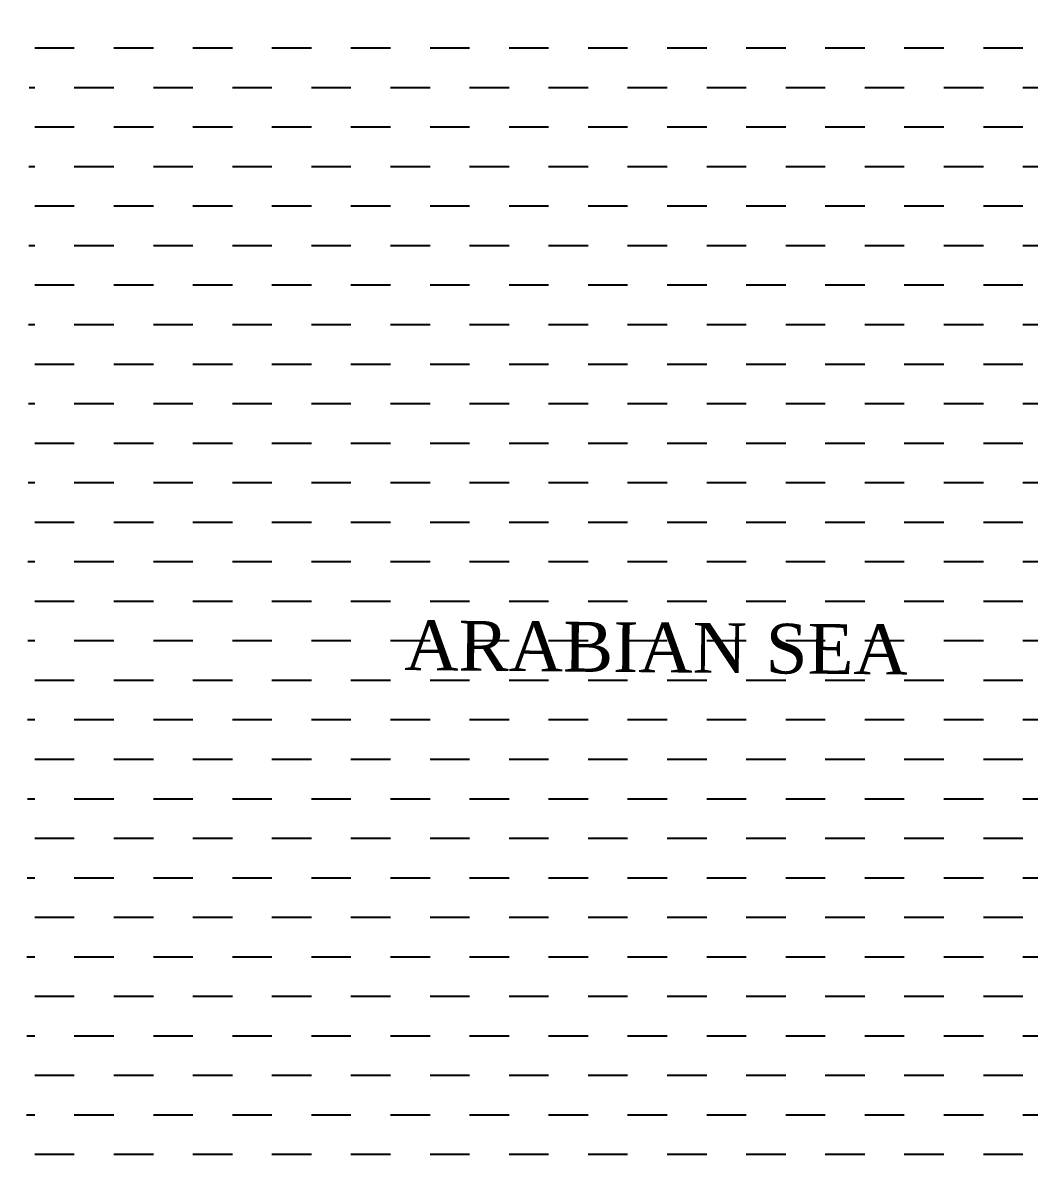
# Model space of a CAD drawing. Header units: metres. Extents: x 283055 to 288721, y 1996634 to 2005194.
# Drawn here: x 283055 to 285481, y 1999617 to 2002405 of the extents above; entities that cross this region are included whole.
import ezdxf

# ---------------------------------------------------------------- set-up
doc = ezdxf.new("R2010")
doc.units = ezdxf.units.M
doc.layers.add('ARABIAN SEA', color=141, linetype='Continuous')
doc.layers.add('ARABIAN SEA TEXT', color=7, linetype='Continuous')
doc.styles.add('PDF Arial', font='arial.ttf')

# ---------------------------------------------------------------- blocks, each defined once
blk = doc.blocks.new('4')
at = {"layer": 'ARABIAN SEA'}
h = blk.add_hatch(dxfattribs=at)
h.set_pattern_fill('DASH', color=256, scale=30)
h.paths.add_polyline_path([(286549.2, 2001990.7), (286497.6, 2002035.1), (286406.2, 2002083.9), (286330.7, 2002132.6), (286287, 2002164.9), (286171.7, 2002233.9), (286052.9, 2002350.9), (286033, 2002367), (286021.1, 2002375.1), (285945.6, 2002423.8), (285862, 2002456.5), (285858.5, 2002512.5), (285835, 2002568.7), (285815.4, 2002616.8), (285807.9, 2002668.8), (285781.2, 2002805), (285773.7, 2002865), (285769.8, 2002881), (285766, 2002893), (285754.2, 2002917.1), (285719.9, 2003109.3), (285712.3, 2003149.3), (285684.9, 2003217.5), (285661.8, 2003317.7), (285610.7, 2003414.1), (284694.1, 2004597.4), (284647, 2004689.7), (284595.5, 2004742.2), (284616.2, 2004817.9), (285070.5, 2005121.6), (285120.1, 2005192.2), (283077.3, 2005192.2), (283055.1, 1996634.1), (288282.6, 1996634.1), (288282.9, 1996745.8), (288184.8, 1996731.9), (288064.5, 1996689), (287940.7, 1996702.1), (287844.8, 1996703), (287677.5, 1996756.4), (287510.7, 1996881.8), (287502.8, 1996885.9), (287466.8, 1996890.2), (287351.2, 1996915.2), (287271.6, 1996955.9), (287212.4, 1997036.4), (287185.3, 1997136.5), (287153.9, 1997204.8), (287130.4, 1997256.9), (287114.8, 1997301.1), (287103, 1997321.1), (287087.2, 1997337.3), (287012.6, 1997493.8), (286989.3, 1997570), (287010, 1997645.7), (287035.2, 1997785.4), (287047.6, 1997833.3), (287071.8, 1997849), (287083.8, 1997860.9), (287196.5, 1997947.9), (287220.6, 1997963.6), (287224.7, 1997975.6), (287293.8, 1998098.9), (287297.9, 1998110.8), (287306.2, 1998142.7), (287315.9, 1998334.5), (287324.1, 1998366.4), (287312.5, 1998402.5), (287310.2, 1998594.4), (287282.5, 1998630.6), (287263.3, 1998718.7), (287260.1, 1998806.7), (287229, 1998898.9), (287249.9, 1998998.6), (287315, 1999129.9), (287327.2, 1999161.8), (287331.4, 1999177.8), (287347.6, 1999205.6), (287413, 1999364.9), (287457.5, 1999428.5), (287505.9, 1999476), (287534.2, 1999507.7), (287563.4, 1999647.3), (287583.8, 1999695.1), (287599.9, 1999707), (287612.3, 1999754.8), (287693.4, 1999882), (287714.1, 1999961.8), (287698.9, 2000053.8), (287679.8, 2000157.9), (287668.5, 2000226), (287661, 2000282), (287614.6, 2000462.3), (287610.8, 2000486.3), (287606.9, 2000494.3), (287523.5, 2000998.7), (287500.6, 2001122.8), (287485.4, 2001206.9), (287393, 2001599.5), (287389, 2001603.5), (287341.3, 2001627.9), (287214, 2001693), (287194.1, 2001705.2), (287078.7, 2001766.1), (287030.8, 2001774.6), (286827.3, 2001808.4), (286815.4, 2001812.5), (286807.4, 2001812.5), (286791.5, 2001820.7), (286648.5, 2001917.9)])
h.paths.add_polyline_path([(283955, 2000743), (285340, 2000730.3), (285342.6, 2001008.3), (283957.5, 2001021)], flags=24)
at = {"layer": 'ARABIAN SEA TEXT', "insert": (283973.2, 2000844.1), "char_height": 120, "width": 1659.381, "attachment_point": 7, "rotation": 359.4888, "style": 'PDF Arial'}
blk.add_mtext('{\\fTimes New Roman|b0|i0|c0|p18;ARABIAN SEA}', dxfattribs=at)

msp = doc.modelspace()

# ---------------------------------------------------------------- block references
msp.add_blockref('4', (0, 0))

doc.saveas('drawing.dxf')
